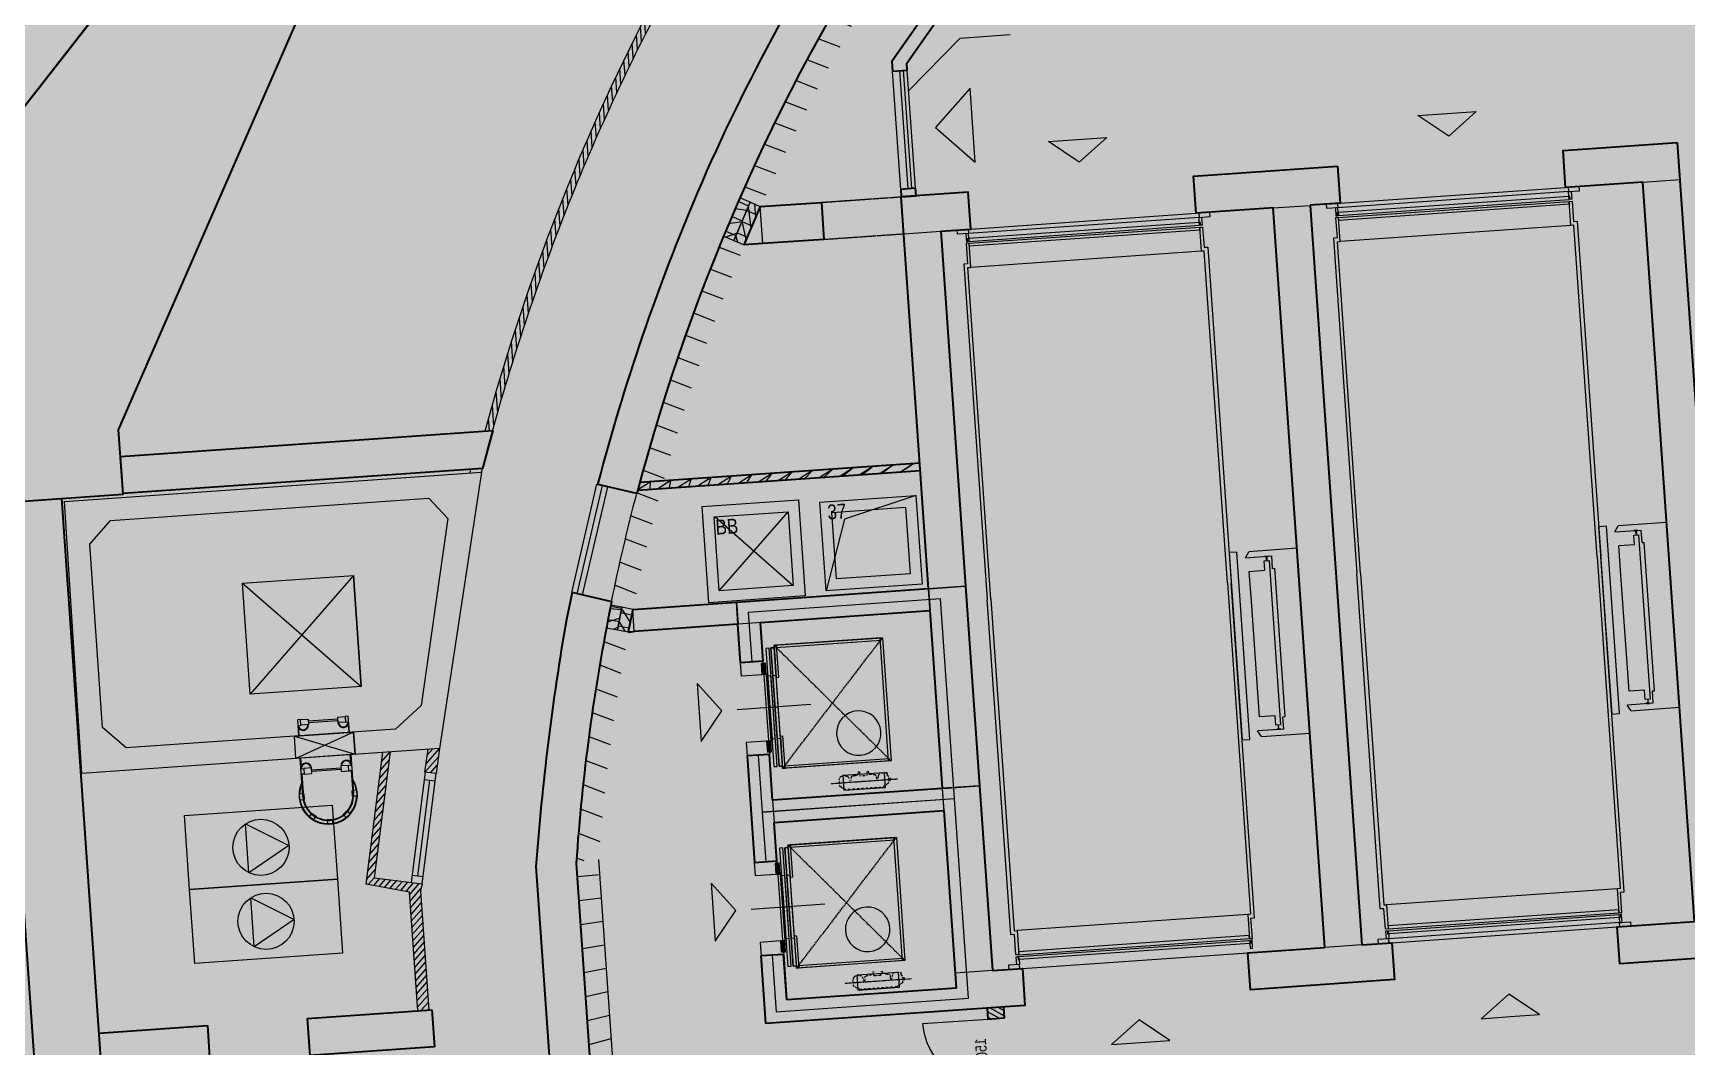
# Model space of a CAD drawing. Header units: millimetres. Extents: x 834311283 to 834708468, y 817882832 to 818197366.
# Drawn here: x 834503902 to 834526226, y 817999978 to 818013655 of the extents above; entities that cross this region are included whole.
import ezdxf

# ---------------------------------------------------------------- set-up
doc = ezdxf.new("R2010")
doc.units = ezdxf.units.MM
doc.header["$LTSCALE"] = 3
for name, pattern in [('ACAD_ISO04W033', [10, 8, -1, 0, -1]), ('B0606', [0.7813, 0.39065, -0.39065]), ('B0703', [4.6875, 3.125, -1.5625]), ('DIVIDE', [1.25, 0.5, -0.25, 0, -0.25, 0, -0.25])]:
    doc.linetypes.add(name, pattern=pattern)
for name, color, linetype in [('0-PL-CLWP', 6, 'DIVIDE'), ('BD-CB-SOLID-DH', 251, 'Continuous'), ('UAJ-00XREF', 7, 'Continuous'), ('WSP-AC-FAD', 3, 'Continuous'), ('WSP-AC-SED', 1, 'Continuous'), ('WSP-FS', 1, 'Continuous')]:
    doc.layers.add(name, color=color, linetype=linetype)
for name, color, linetype, lineweight in [('3A35X-MAGP-P-ADR-B02-0$0$F-AFFFEQM', 8, 'Continuous', 9), ('Hatch (LTC&CB)', 252, 'Continuous', 35), ('UAJ-00ANNO', 7, 'Continuous', 5), ('UAJ-05SYMB', 7, 'Continuous', 5), ('UAJ-22INWA', 6, 'Continuous', 35), ('UAJ-22INWA-a', 1, 'Continuous', 13), ('UAJ-22INWA-h', 251, 'Continuous', 9), ('UAJ-23FLOR-a', 1, 'Continuous', 13), ('UAJ-23FLOR-h', 251, 'Continuous', 9), ('UAJ-24STAI', 252, 'Continuous', 35), ('UAJ-24STAI-a', 9, 'Continuous', 13), ('UAJ-24STAI-h', 251, 'Continuous', 9), ('UAJ-24STAI-x', 9, 'ACAD_ISO04W033', 5), ('UAJ-24STAI-z', 8, 'B0606', 9), ('UAJ-25CEIL-z', 8, 'B0703', 9), ('UAJ-28STRU', 6, 'Continuous', 35), ('UAJ-32INFR', 7, 'Continuous', 25), ('UAJ-42INFI', 1, 'Continuous', 18), ('UAJ-57AIR', 1, 'Continuous', 13)]:
    doc.layers.add(name, color=color, linetype=linetype, lineweight=lineweight)
doc.layers.add('UAJ-01LAYO-$', color=32, linetype='Continuous', lineweight=5, plot=False)
doc.layers.add('UAJ-05SYMB-a', color=7, linetype='Continuous', lineweight=9, true_color=0x999999)
for name, color, linetype, plot in [('UAJ-22INWA-$', 32, 'Continuous', False), ('UAJ-24STAI-$', 32, 'Continuous', False), ('UAJ-28STRU-$', 32, 'Continuous', False)]:
    doc.layers.add(name, color=color, linetype=linetype, plot=plot)
doc.styles.add('3A35X-MAGP-P-CALLOUT-B02-0$0$UNS-TXT', font='swissc.ttf')
doc.styles.add('Kowloon_standard', font='arial.ttf', dxfattribs={"width": 0.8, "height": 2.5})
doc.styles.add('UNS-TXT', font='swissc.ttf')
doc.dimstyles.new('3A35X-MAGP-P-CALLOUT-B02-0$0$UNSDIM', dxfattribs={"dimtxt": 1.8, "dimasz": 1, "dimexe": 1, "dimexo": 1, "dimgap": 0, "dimtad": 0, "dimdec": 0, "dimzin": 9, "dimtxsty": '3A35X-MAGP-P-CALLOUT-B02-0$0$UNS-TXT', "dimblk": '02_UNS-dotdimC', "dimcen": 0.1, "dimdle": 1, "dimse1": 1, "dimse2": 1, "dimclrd": 256, "dimclre": 256, "dimclrt": 256, "dimadec": 0, "dimazin": 2, "dimtfac": 1, "dimtdec": 0, "dimtofl": 0, "dimtmove": 2, "dimatfit": 3, "dimfxl": 1, "dimtvp": 1, "dimtolj": 1, "dimtzin": 1, "dimarcsym": 0})
pattern_1 = [(60, (-209.94, -2e-07), (-129.904, 75), []), (120, (-209.94, -2e-07), (-129.904, -75), [])]

# ---------------------------------------------------------------- blocks, each defined once
blk = doc.blocks.new('24_UNS-Elevator-plan1')
at = {"layer": 'UAJ-24STAI-h'}
for points in [[(-833, 1782), (832, 1782), (832, 1750), (-833, 1750)], [(-833, 339), (-800, 339), (-800, 1761), (-833, 1761)], [(800, 1761), (832, 1761), (832, 339), (800, 339)], [(-400, 350), (-833, 350), (-833, 315), (-400, 315)], [(-425, 270), (-3, 270), (-3, 315), (-425, 315)], [(-425, 200), (-3, 200), (-3, 245), (-425, 245)], [(2, 270), (424, 270), (424, 315), (2, 315)], [(2, 200), (424, 200), (424, 245), (2, 245)], [(832, 350), (400, 350), (400, 315), (832, 315)], [(-600, 125), (-450, 125), (-450, 182), (-600, 182)], [(450, 125), (600, 125), (600, 182), (450, 182)]]:
    blk.add_hatch(color=256, dxfattribs=at).paths.add_polyline_path(points)
at = {"layer": 'UAJ-05SYMB-a'}
blk.add_line((0, 757), (0, -243), dxfattribs=at)
at = {"layer": 'UAJ-24STAI-$'}
blk.add_lwpolyline([(-800, 270), (-800, 315), (-833, 315), (-833, 1782), (832, 1782), (832, 315), (800, 315), (800, 270)], close=True, dxfattribs=at)
at = {"layer": 'UAJ-24STAI-a'}
for points in [[(-833, 1782), (832, 1782), (832, 1750), (-833, 1750)], [(-833, 339), (-800, 339), (-800, 1761), (-833, 1761)], [(800, 1761), (832, 1761), (832, 339), (800, 339)], [(985, 1120), (1184, 1120), (1184, 1682), (985, 1682)], [(-400, 350), (-833, 350), (-833, 315), (-400, 315)], [(-800, 270), (800, 270), (800, 315), (-800, 315)], [(-800, 200), (800, 200), (800, 245), (-800, 245)], [(-425, 270), (-3, 270), (-3, 315), (-425, 315)], [(-425, 200), (-3, 200), (-3, 245), (-425, 245)], [(2, 270), (424, 270), (424, 315), (2, 315)], [(2, 200), (424, 200), (424, 245), (2, 245)], [(832, 350), (400, 350), (400, 315), (832, 315)], [(-600, 125), (-450, 125), (-450, 182), (-600, 182)], [(450, 125), (600, 125), (600, 182), (450, 182)]]:
    blk.add_lwpolyline(points, close=True, dxfattribs=at)
blk.add_lwpolyline([(-450, 182), (450, 182)], dxfattribs=at)
at = {"layer": 'UAJ-24STAI-x'}
for p, q in [((1085, 1851), (1085, 951)), ((-833, 315), (832, 1782)), ((832, 315), (-833, 1782))]:
    blk.add_line(p, q, dxfattribs=at)
at = {"layer": 'UAJ-24STAI-z', "flags": 128}
blk.add_lwpolyline([(1094, 1756, -0.414214), (1097, 1753), (1097, 1729), (1123, 1729, -0.374948), (1132, 1720), (1132, 1709, -0.154243), (1156, 1688), (1157, 1688), (1157, 1666, -0.337584), (1179, 1637), (1179, 1158, -0.337584), (1157, 1129), (1157, 1108), (1156, 1107, -0.154243), (1132, 1086), (1132, 1075, -0.374948), (1123, 1066), (1036, 1066, -0.37204), (1027, 1075, -0.119556), (1007, 1082, -0.095493), (993, 1097, -0.104117), (990, 1108), (990, 1161, -0.104117), (993, 1172, -0.127522), (1013, 1191, -0.096328), (1058, 1205), (1065, 1228), (1011, 1228), (1011, 1240), (1004, 1240, -0.414214), (1001, 1243), (1001, 1258, -0.359988), (995, 1266), (995, 1275), (992, 1309, 0.276227), (982, 1323), (954, 1334), (951, 1334), (951, 1346), (1005, 1347), (1005, 1448), (951, 1450), (951, 1462), (954, 1462), (982, 1472, 0.276227), (992, 1486), (995, 1521), (995, 1530, -0.359988), (1001, 1537), (1001, 1552, -0.414214), (1004, 1555), (1011, 1555), (1011, 1568), (1065, 1568), (1058, 1591, -0.096328), (1013, 1604, -0.08726), (998, 1616), (983, 1616), (983, 1716), (1001, 1716), (1001, 1708, -0.036661), (1007, 1713), (1007, 1713, -0.119256), (1027, 1720), (1027, 1720, -0.371653), (1036, 1729), (1061, 1729), (1061, 1753, -0.414214), (1064, 1756)], format="xyb", close=True, dxfattribs=at)
at = {"layer": 'UAJ-28STRU-$'}
blk.add_lwpolyline([(1400, 2600), (-1300, 2600), (-1300, 0), (-630, 0), (-630, 150), (-1150, 150), (-1150, 2450), (1250, 2450), (1250, 150), (630, 150), (630, 0), (1400, 0)], close=True, dxfattribs=at)
blk = doc.blocks.new('24_UNS-Elevator-plan3')
at = {"layer": 'UAJ-24STAI-h'}
for points in [[(-833, 1782), (832, 1782), (832, 1750), (-833, 1750)], [(-833, 339), (-800, 339), (-800, 1761), (-833, 1761)], [(800, 1761), (832, 1761), (832, 339), (800, 339)], [(-400, 350), (-833, 350), (-833, 315), (-400, 315)], [(-425, 270), (-3, 270), (-3, 315), (-425, 315)], [(-425, 200), (-3, 200), (-3, 245), (-425, 245)], [(2, 270), (424, 270), (424, 315), (2, 315)], [(2, 200), (424, 200), (424, 245), (2, 245)], [(832, 350), (400, 350), (400, 315), (832, 315)], [(-600, 125), (-450, 125), (-450, 182), (-600, 182)], [(450, 125), (600, 125), (600, 182), (450, 182)]]:
    blk.add_hatch(color=256, dxfattribs=at).paths.add_polyline_path(points)
at = {"layer": 'UAJ-05SYMB-a'}
blk.add_line((0, 757), (0, -243), dxfattribs=at)
at = {"layer": 'UAJ-24STAI-$'}
blk.add_lwpolyline([(-800, 270), (-800, 315), (-833, 315), (-833, 1782), (832, 1782), (832, 315), (800, 315), (800, 270)], close=True, dxfattribs=at)
at = {"layer": 'UAJ-24STAI-a'}
for points in [[(-833, 1782), (832, 1782), (832, 1750), (-833, 1750)], [(-833, 339), (-800, 339), (-800, 1761), (-833, 1761)], [(800, 1761), (832, 1761), (832, 339), (800, 339)], [(985, 1120), (1184, 1120), (1184, 1682), (985, 1682)], [(-400, 350), (-833, 350), (-833, 315), (-400, 315)], [(-800, 270), (800, 270), (800, 315), (-800, 315)], [(-800, 200), (800, 200), (800, 245), (-800, 245)], [(-425, 270), (-3, 270), (-3, 315), (-425, 315)], [(-425, 200), (-3, 200), (-3, 245), (-425, 245)], [(2, 270), (424, 270), (424, 315), (2, 315)], [(2, 200), (424, 200), (424, 245), (2, 245)], [(832, 350), (400, 350), (400, 315), (832, 315)], [(-600, 125), (-450, 125), (-450, 182), (-600, 182)], [(450, 125), (600, 125), (600, 182), (450, 182)]]:
    blk.add_lwpolyline(points, close=True, dxfattribs=at)
blk.add_lwpolyline([(-450, 182), (450, 182)], dxfattribs=at)
at = {"layer": 'UAJ-24STAI-x'}
for p, q in [((1085, 1851), (1085, 951)), ((-833, 315), (832, 1782)), ((832, 315), (-833, 1782))]:
    blk.add_line(p, q, dxfattribs=at)
at = {"layer": 'UAJ-24STAI-z', "flags": 128}
blk.add_lwpolyline([(1094, 1756, -0.414214), (1097, 1753), (1097, 1729), (1123, 1729, -0.374948), (1132, 1720), (1132, 1709, -0.154243), (1156, 1688), (1157, 1688), (1157, 1666, -0.337584), (1179, 1637), (1179, 1158, -0.337584), (1157, 1129), (1157, 1108), (1156, 1107, -0.154243), (1132, 1086), (1132, 1075, -0.374948), (1123, 1066), (1036, 1066, -0.37204), (1027, 1075, -0.119556), (1007, 1082, -0.095493), (993, 1097, -0.104117), (990, 1108), (990, 1161, -0.104117), (993, 1172, -0.127522), (1013, 1191, -0.096328), (1058, 1205), (1065, 1228), (1011, 1228), (1011, 1240), (1004, 1240, -0.414214), (1001, 1243), (1001, 1258, -0.359988), (995, 1266), (995, 1275), (992, 1309, 0.276227), (982, 1323), (954, 1334), (951, 1334), (951, 1346), (1005, 1347), (1005, 1448), (951, 1450), (951, 1462), (954, 1462), (982, 1472, 0.276227), (992, 1486), (995, 1521), (995, 1530, -0.359988), (1001, 1537), (1001, 1552, -0.414214), (1004, 1555), (1011, 1555), (1011, 1568), (1065, 1568), (1058, 1591, -0.096328), (1013, 1604, -0.08726), (998, 1616), (983, 1616), (983, 1716), (1001, 1716), (1001, 1708, -0.036661), (1007, 1713), (1007, 1713, -0.119256), (1027, 1720), (1027, 1720, -0.371653), (1036, 1729), (1061, 1729), (1061, 1753, -0.414214), (1064, 1756)], format="xyb", close=True, dxfattribs=at)
at = {"layer": 'UAJ-28STRU-$'}
blk.add_lwpolyline([(1400, 2600), (-1300, 2600), (-1300, 0), (-630, 0), (-630, 150), (-1150, 150), (-1150, 2450), (1250, 2450), (1250, 150), (630, 150), (630, 0), (1400, 0)], close=True, dxfattribs=at)
blk = doc.blocks.new('05_UNS-SYMB-Marks')
at = {"layer": 'UAJ-05SYMB', "linetype": 'ByBlock', "lineweight": -2}
blk.add_lwpolyline([(-1.5, 0, 1), (1.5, 0, 1)], format="xyb", close=True, dxfattribs=at)
blk = doc.blocks.new('*U217')
at = {"layer": 'UAJ-05SYMB-a'}
h = blk.add_hatch(color=256, dxfattribs=at)
h.dxf.hatch_style = 1
edge = h.paths.add_edge_path()
edge.add_line((306, 0), (306, 394))
edge.add_line((306, 394), (0, 0))
edge.add_line((0, 0), (306, -394))
edge.add_line((306, -394), (306, 0))
blk.add_lwpolyline([(306, 0), (306, 394), (0, 0), (306, -394)], close=True, dxfattribs=at)
blk = doc.blocks.new('*U215')
at = {"layer": 'UAJ-05SYMB-a'}
h = blk.add_hatch(color=256, dxfattribs=at)
h.dxf.hatch_style = 1
edge = h.paths.add_edge_path()
edge.add_line((-306, 0), (-306, 394))
edge.add_line((-306, 394), (0, 0))
edge.add_line((0, 0), (-306, -394))
edge.add_line((-306, -394), (-306, 0))
blk.add_lwpolyline([(-306, 0), (-306, 394), (0, 0), (-306, -394)], close=True, dxfattribs=at)
blk = doc.blocks.new('02_UNS-dotdimC')
at = {"color": 0, "linetype": 'ByBlock'}
for p, q in [((-1, 0), (1.5, 0)), ((0, -3), (0, 3))]:
    blk.add_line(p, q, dxfattribs=at)
at = {"color": 0, "linetype": 'ByBlock', "const_width": 0.5}
blk.add_lwpolyline([(-0.25, 0, 1), (0.25, 0, 1)], format="xyb", close=True, dxfattribs=at)
blk = doc.blocks.new('3A35X-MAGP-P-CALLOUT-B02-0$0$_Dot')
at = {"color": 0, "linetype": 'ByBlock', "lineweight": -2}
blk.add_line((-0.5, 0), (-1, 0), dxfattribs=at)
at = {"color": 0, "linetype": 'ByBlock', "const_width": 0.5}
blk.add_lwpolyline([(-0.25, 0, 1), (0.25, 0, 1)], format="xyb", close=True, dxfattribs=at)
blk = doc.blocks.new('Pump')
at = {"layer": 'WSP-FS'}
blk.add_lwpolyline([(0, 0), (1000, 0), (1000, -2000), (0, -2000)], close=True, dxfattribs=at)
blk.add_lwpolyline([(169, -815), (831, -815), (500, -1379), (169, -815)], dxfattribs=at)
blk.add_circle((500, -1000), 379, dxfattribs=at)
blk = doc.blocks.new('*U242')
at = {"layer": 'UAJ-22INWA-h'}
h = blk.add_hatch(dxfattribs=at)
h.set_pattern_fill('ANSI32', color=256, scale=20)
h.set_pattern_definition([(45, (-100, -6922.73), (-134.704, 134.704), []), (45, (-10.2, -6922.73), (-134.704, 134.704), [])])
h.paths.add_polyline_path([(0, -4895), (0, -1028), (100, -1028), (100, -4895)])
at = {"layer": 'UAJ-22INWA'}
for p, q in [((0, -4850), (0, -1028)), ((100, -1028), (100, -4816))]:
    blk.add_line(p, q, dxfattribs=at)
blk = doc.blocks.new('*U287')
at = {"layer": 'UAJ-22INWA-h'}
h = blk.add_hatch(dxfattribs=at)
h.set_pattern_fill('CAS_ISOLATIE', color=256, scale=150)
h.set_pattern_definition(pattern_1)
h.paths.add_polyline_path([(0, 0), (311, 0), (311, 150), (0, 150)])
at = {"layer": 'UAJ-22INWA-a'}
blk.add_lwpolyline([(0, 0), (311, 0), (311, 150), (0, 150)], close=True, dxfattribs=at)
blk = doc.blocks.new('*U288')
at = {"layer": 'UAJ-22INWA-h'}
h = blk.add_hatch(dxfattribs=at)
h.set_pattern_fill('CAS_ISOLATIE', color=256, scale=150)
h.set_pattern_definition(pattern_1)
h.paths.add_polyline_path([(0, 0), (311, 0), (311, 150), (0, 150)])
at = {"layer": 'UAJ-22INWA-a'}
blk.add_lwpolyline([(0, 0), (311, 0), (311, 150), (0, 150)], close=True, dxfattribs=at)
blk = doc.blocks.new('*U295')
at = {"layer": 'UAJ-22INWA-h'}
h = blk.add_hatch(dxfattribs=at)
h.set_pattern_fill('CAS_ISOLATIE', color=256, scale=150)
h.set_pattern_definition(pattern_1)
h.paths.add_polyline_path([(0, 0), (561, 0), (561, 150), (0, 150)])
at = {"layer": 'UAJ-22INWA-a'}
blk.add_lwpolyline([(0, 0), (561, 0), (561, 150), (0, 150)], close=True, dxfattribs=at)
blk = doc.blocks.new('*U292')
at = {"layer": 'UAJ-23FLOR-h'}
h = blk.add_hatch(dxfattribs=at)
h.set_pattern_fill('ANSI31', color=256, scale=100, angle=315)
h.set_pattern_definition([(0, (283.82, -2000), (9e-14, 317.5), [])])
h.paths.add_polyline_path([(0, -2683), (0, 2683), (300, 2683), (300, -2683)])
at = {"layer": 'UAJ-22INWA-h'}
blk.add_lwpolyline([(0, -2683), (300, -2683)], dxfattribs=at)
at = {"layer": 'UAJ-23FLOR-h'}
for p, q in [((0, -2683), (0, 2683)), ((300, 2683), (300, -2683))]:
    blk.add_line(p, q, dxfattribs=at)
blk = doc.blocks.new('3A35X-MAGP-P-ADR-B02-0$0$Cat Ladder 2')
for p, q in [((-37, 909), (38, 909)), ((-37, 909), (-37, 864)), ((38, 864), (38, 909)), ((-277, 795), (-219, 843)), ((-277, 795), (-248, 760)), ((-245, 756), (-187, 804)), ((-239, 750), (-245, 756)), ((-182, 798), (-239, 750)), ((-190, 808), (-219, 843)), ((-187, 804), (-182, 798)), ((-37, 851), (-37, 859)), ((-37, 859), (38, 859)), ((38, 851), (-37, 851)), ((38, 859), (38, 851)), ((182, 798), (187, 804)), ((240, 750), (182, 798)), ((187, 804), (245, 756)), ((219, 843), (190, 808)), ((219, 843), (277, 794)), ((245, 756), (240, 750)), ((248, 760), (277, 794)), ((-386, 485), (-386, 560)), ((-341, 560), (-386, 560)), ((-386, 485), (-344, 485)), ((-344, 0), (-344, 523)), ((-336, 485), (-336, 560)), ((-336, 560), (-326, 560)), ((-336, 523), (-336, 218)), ((-326, 485), (-336, 485)), ((-326, 560), (-326, 485)), ((328, 485), (328, 560)), ((328, 560), (336, 560)), ((336, 485), (328, 485)), ((336, 560), (336, 485)), ((336, 218), (336, 523)), ((386, 560), (341, 560)), ((344, 523), (344, 0)), ((344, 485), (386, 485)), ((386, 560), (386, 485)), ((-336, 218), (-302, 218)), ((-302, 143), (-336, 143)), ((-336, 143), (-336, 0)), ((-302, 218), (-302, 143)), ((-200, 218), (-302, 218)), ((-302, 143), (-200, 143)), ((-200, 218), (-200, 143)), ((-200, 190), (200, 190)), ((200, 170), (-200, 170)), ((200, 218), (200, 143)), ((302, 218), (200, 218)), ((200, 143), (302, 143)), ((302, 218), (336, 218)), ((302, 143), (302, 218)), ((336, 143), (302, 143)), ((336, 0), (336, 143))]:
    blk.add_line(p, q)
for centre, radius, start, end in [((0, 523), 394, 359.9948, 209.1731), ((0, 523), 386, 95.589, 124.4006), ((0, 523), 386, 55.5841, 84.4006), ((0, 523), 386, 135.589, 174.4005), ((0, 523), 344, 359.9948, 179.9948), ((0, 523), 336, 359.9948, 179.9948), ((0, 523), 386, 5.589, 44.3957), ((0, 523), 386, 185.588, 206.6217), ((0, 523), 394, 330.8164, 359.9948), ((0, 523), 386, 333.3678, 354.4015), ((-272, 143), 72, 206.0816, 359.9948), ((-272, 143), 64, 179.9948, 359.9948), ((272, 143), 72, 179.9948, 333.908), ((272, 143), 64, 179.9948, 359.9948)]:
    blk.add_arc(centre, radius, start, end)
blk = doc.blocks.new('3A35X-MAGP-P-ADR-B02-0$0$Cat Ladder 1')
for p, q in [((-344, 0), (-344, -218)), ((-336, -143), (-336, 0)), ((-344, -218), (-302, -218)), ((-302, -143), (-336, -143)), ((-302, -218), (-302, -143)), ((-302, -143), (-200, -143)), ((-200, -218), (-302, -218)), ((-200, -218), (-200, -143)), ((200, -170), (-200, -170)), ((-200, -190), (200, -190)), ((200, -218), (200, -143)), ((200, -143), (302, -143)), ((302, -218), (200, -218)), ((336, -143), (302, -143)), ((302, -143), (302, -218)), ((302, -218), (344, -218)), ((336, 0), (336, -143)), ((344, -218), (344, 0))]:
    blk.add_line(p, q)
for centre, radius, start, end in [((-272, -143), 72, 359.9948, 153.908), ((-272, -143), 64, 359.9948, 179.9948), ((272, -143), 72, 26.0816, 179.9948), ((272, -143), 64, 359.9948, 179.9948)]:
    blk.add_arc(centre, radius, start, end)
blk = doc.blocks.new('WT')
at = {"layer": '0-PL-CLWP', "linetype": 'Continuous'}
for points in [[(834509957, 818007732), (834509388, 818004006), (834504561, 818003668), (834504325, 818007338)], [(834509500, 818007105), (834509139, 818004583), (834508796, 818004265), (834505159, 818004011), (834504839, 818004289), (834504666, 818006760), (834504945, 818007081), (834509243, 818007381)]]:
    blk.add_lwpolyline(points, close=True, dxfattribs=at)
at = {"layer": 'WSP-FS', "flags": 128}
for points in [[(834506729, 818006234), (834508226, 818006338), (834508330, 818004842), (834506834, 818004737), (834506729, 818006234), (834508330, 818004842), (834508226, 818006338), (834506834, 818004737)], [(834507429, 818004170), (834508227, 818004225), (834508248, 818003926), (834507450, 818003870), (834507429, 818004170), (834508248, 818003926), (834508227, 818004225), (834507450, 818003870)]]:
    blk.add_lwpolyline(points, dxfattribs=at)
at = {"layer": '3A35X-MAGP-P-ADR-B02-0$0$F-AFFFEQM'}
for name, p, rotation in [('3A35X-MAGP-P-ADR-B02-0$0$Cat Ladder 1', (834507828, 818004197), 184.003931020902), ('3A35X-MAGP-P-ADR-B02-0$0$Cat Ladder 2', (834507849, 818003898), 184.0039311150268)]:
    blk.add_blockref(name, p, dxfattribs=dict(at, rotation=rotation))
blk = doc.blocks.new('D1500MOE (BFA)')
at = {"layer": 'UAJ-32INFR', "flags": 128}
blk.add_lwpolyline([(1630, 0), (1630, 750, 0.414214), (880, 0, 0.414209), (0, 880), (0, 0)], format="xyb", dxfattribs=at)
at = {"layer": 'UAJ-01LAYO-$', "insert": (251, 197), "char_height": 150, "width": 1373.92, "attachment_point": 1, "rotation": 0.0001, "style": 'Kowloon_standard'}
blk.add_mtext('1500moe (BFA)', dxfattribs=at)
blk = doc.blocks.new('*U394')
at = {"layer": 'UAJ-22INWA-h'}
h = blk.add_hatch(dxfattribs=at)
h.set_pattern_fill('ANSI31', color=256, scale=20)
h.set_pattern_definition([(45, (25, -2195.69), (-44.9013, 44.9013), [])])
h.paths.add_polyline_path([(0, -672), (0, -524), (225, -524), (225, -672)])
at = {"layer": 'UAJ-22INWA'}
for p, q in [((0, -672), (0, -524)), ((225, -524), (225, -672))]:
    blk.add_line(p, q, dxfattribs=at)
blk.add_lwpolyline([(0, -524), (225, -524)], dxfattribs=at)
blk = doc.blocks.new('GBP-STR-B02-L1')
at = {"layer": 'UAJ-28STRU', "ltscale": 2}
for p, q in [((834510689, 818002413), (834511840, 817985941)), ((834512389, 817985979), (834511237, 818002451)), ((834507602, 818000361), (834509284, 818000480)), ((834509284, 818000480), (834509319, 817999980)), ((834504789, 818000163), (834506255, 818000266)), ((834506255, 818000266), (834506290, 817999768)), ((834507602, 818000361), (834507637, 817999862)), ((834509319, 817999980), (834507637, 817999862))]:
    blk.add_line(p, q, dxfattribs=at)
at = {"layer": 'UAJ-28STRU'}
for points in [[(834536347, 818056474), (834532382, 818050706), (834515006, 818027008), (834503078, 818011765), (834508702, 817930984), (834645776, 817944928), (834641138, 818011268), (834643382, 818011425), (834640293, 818055614), (834646279, 818056033), (834642792, 818105911), (834636806, 818105492), (834634252, 818142031), (834610016, 818140337), (834609788, 818143597), (834587769, 818140310), (834579234, 818125278), (834567221, 818104370), (834566712, 818103505), (834561579, 818095002), (834556163, 818086302), (834550876, 818078006), (834550325, 818077167), (834536346, 818056473)], [(834504287, 818007379), (834509535, 817931974), (834644817, 817945735), (834644240, 817954001)]]:
    blk.add_lwpolyline(points, dxfattribs=at)
at = {"layer": 'UAJ-28STRU', "ltscale": 2, "flags": 128}
for points in [[(834511526, 818007567, -0.036355), (834512875, 818011509, -0.044871), (834515219, 818015821), (834516810, 818017907), (834517541, 818017958), (834515667, 818015502, 0.082783), (834512053, 818007444), (834511526, 818007567)], [(834511237, 818002451, -0.03322), (834511714, 818005983), (834511177, 818006109), (834511101, 818005744, 0.024221), (834510689, 818002413, -0.024221)]]:
    blk.add_lwpolyline(points, format="xyb", dxfattribs=at)
for points in [[(834503078, 818011765), (834503388, 818007315), (834505118, 818007436), (834505057, 818008305), (834507547, 818014009), (834507324, 818017201)], [(834505082, 818007943), (834510106, 818008293), (834509970, 818007783), (834505117, 818007444)]]:
    blk.add_lwpolyline(points, close=True, dxfattribs=at)
blk = doc.blocks.new('*U538')
at = {"layer": 'UAJ-22INWA'}
for p, q in [((0, 0), (0, 2300)), ((300, 2300), (300, 0))]:
    blk.add_line(p, q, dxfattribs=at)
at = {"layer": 'UAJ-22INWA-$'}
blk.add_lwpolyline([(0, 0), (0, 2300), (300, 2300), (300, 0)], close=True, dxfattribs=at)
blk = doc.blocks.new('*U536')
at = {"layer": 'UAJ-22INWA'}
for p, q in [((0, 0), (0, 2600)), ((300, 2600), (300, 300))]:
    blk.add_line(p, q, dxfattribs=at)
at = {"layer": 'UAJ-22INWA-$'}
blk.add_lwpolyline([(0, 0), (0, 2600), (300, 2600), (300, 0)], close=True, dxfattribs=at)
blk = doc.blocks.new('*U521')
at = {"layer": 'UAJ-22INWA'}
for p, q in [((500, 1500), (500, -1000)), ((0, -1200), (0, 1200))]:
    blk.add_line(p, q, dxfattribs=at)
at = {"layer": 'UAJ-22INWA-$'}
blk.add_lwpolyline([(0, -1000), (0, 1500), (500, 1500), (500, -1000)], close=True, dxfattribs=at)
blk = doc.blocks.new('*U522')
at = {"layer": 'UAJ-22INWA'}
for p, q in [((500, 1200), (500, -1500)), ((0, -1500), (0, 900))]:
    blk.add_line(p, q, dxfattribs=at)
at = {"layer": 'UAJ-22INWA-$'}
blk.add_lwpolyline([(0, -1500), (0, 1200), (500, 1200), (500, -1500)], close=True, dxfattribs=at)
blk = doc.blocks.new('*U523')
at = {"layer": 'UAJ-22INWA'}
for p, q in [((0, -1000), (0, 3800)), ((500, 3800), (500, -1500))]:
    blk.add_line(p, q, dxfattribs=at)
at = {"layer": 'UAJ-22INWA-$'}
blk.add_lwpolyline([(0, -1000), (0, 3800), (500, 3800), (500, -1000)], close=True, dxfattribs=at)
blk = doc.blocks.new('*U524')
at = {"layer": 'UAJ-22INWA'}
for p, q in [((0, -4000), (0, 6000)), ((500, 6000), (500, -4000))]:
    blk.add_line(p, q, dxfattribs=at)
at = {"layer": 'UAJ-22INWA-$'}
blk.add_lwpolyline([(0, -4000), (0, 6000), (500, 6000), (500, -4000)], close=True, dxfattribs=at)
blk = doc.blocks.new('*U525')
at = {"layer": 'UAJ-22INWA'}
for p, q in [((500, 6500), (500, -4500)), ((0, -4000), (0, 6000))]:
    blk.add_line(p, q, dxfattribs=at)
at = {"layer": 'UAJ-22INWA-$'}
blk.add_lwpolyline([(0, -4000), (0, 6000), (500, 6000), (500, -4000)], close=True, dxfattribs=at)
blk = doc.blocks.new('*U490')
at = {"layer": 'UAJ-22INWA'}
for p, q in [((0, 160), (0, 1564)), ((300, 1564), (300, 160))]:
    blk.add_line(p, q, dxfattribs=at)
at = {"layer": 'UAJ-22INWA-$'}
blk.add_lwpolyline([(0, 160), (0, 1564), (300, 1564), (300, 160)], close=True, dxfattribs=at)
blk = doc.blocks.new('*U570')
at = {"layer": 'UAJ-22INWA'}
for p, q in [((0, 1027), (0, 1853)), ((500, 1853), (500, 1027))]:
    blk.add_line(p, q, dxfattribs=at)
blk.add_lwpolyline([(0, 1853), (500, 1853)], dxfattribs=at)
at = {"layer": 'UAJ-22INWA-$'}
blk.add_lwpolyline([(0, 1027), (0, 1853), (500, 1853), (500, 1027)], close=True, dxfattribs=at)
blk = doc.blocks.new('GBP-STR-B02-L2')
at = {"layer": 'UAJ-22INWA'}
for p, q in [((834513499, 818010797), (834513719, 818011314)), ((834513754, 818010815), (834513499, 818010797)), ((834511996, 818005881), (834511936, 818005576)), ((834511936, 818005576), (834512017, 818005581))]:
    blk.add_line(p, q, dxfattribs=at)
for points in [[(834525631, 818011646), (834524588, 818011573), (834524554, 818012071), (834526095, 818012179)], [(834520643, 818011297), (834519601, 818011224), (834519566, 818011723), (834521511, 818011859)], [(834521511, 818011859), (834521546, 818011360), (834521142, 818011332)], [(834516154, 818010983), (834516558, 818011011), (834516523, 818011510), (834515620, 818011447)], [(834513716, 818005700), (834513753, 818005181), (834513453, 818005161), (834513417, 818005679)], [(834513884, 818003306), (834513841, 818003925), (834513541, 818003904), (834513642, 818002467), (834513941, 818002488), (834513905, 818003007)], [(834526862, 818001206), (834525321, 818001098), (834525286, 818001597), (834526328, 818001670)], [(834521839, 818001356), (834522243, 818001384), (834522278, 818000886), (834520333, 818000750), (834520298, 818001248), (834521340, 818001321)], [(834513794, 818000292), (834513730, 818001210), (834514029, 818001231), (834514072, 818000613)], [(834516851, 818001007), (834517255, 818001036), (834517290, 818000537), (834513794, 818000292)], [(834516367, 818000773), (834514072, 818000613)]]:
    blk.add_lwpolyline(points, dxfattribs=at)
at = {"layer": 'UAJ-22INWA-a'}
for p, q in [((834521546, 818011360), (834524588, 818011573)), ((834516558, 818011011), (834519601, 818011224))]:
    blk.add_line(p, q, dxfattribs=at)
at = {"layer": 'UAJ-23FLOR-a'}
for points in [[(834513753, 818005181), (834513841, 818003925)], [(834513941, 818002488), (834514029, 818001231)], [(834522243, 818001384), (834525286, 818001597)], [(834517255, 818001036), (834520298, 818001248)]]:
    blk.add_lwpolyline(points, dxfattribs=at)
at = {"layer": 'UAJ-25CEIL-z'}
for p, q in [((834514543, 818011372), (834515620, 818011447)), ((834514578, 818010873), (834515655, 818010948))]:
    blk.add_line(p, q, dxfattribs=at)
at = {"layer": 'UAJ-22INWA'}
for name, p, rotation in [('*U525', (834526049, 818005660), 3.99890852608986), ('*U570', (834512694, 818011242), 273.9989085195854), ('*U523', (834516224, 818009985), 183.9989085344665), ('*U524', (834521061, 818005311), 3.99890852608986), ('*U522', (834516074, 818004963), 3.99890852608986), ('*U490', (834511836, 818005870), 273.9989085195854), ('*U536', (834513396, 818005979), 273.9989085195854), ('*U521', (834516283, 818001970), 3.99890852608986)]:
    blk.add_blockref(name, p, dxfattribs=dict(at, rotation=rotation))
at = {"layer": 'UAJ-22INWA', "xscale": -0.9999999999999779, "rotation": 93.99890852386652}
blk.add_blockref('*U538', (834516178, 818003466), dxfattribs=at)
blk = doc.blocks.new('GBP-LB02_LEV-6.53')
at = {"layer": 'BD-CB-SOLID-DH'}
h = blk.add_hatch(dxfattribs=at)
h.set_pattern_fill('ANSI31', color=256, scale=20, angle=45)
h.set_pattern_definition([(93.99891, (834441212.9, 817829469.18), (-63.345402, -4.42833), [])])
edge = h.paths.add_edge_path()
edge.add_line((834514043, 818016877), (834513964, 818016938))
edge.add_arc((834578066, 817975594), 76278, 147.17919, 147.81223)
edge.add_arc((834538105, 818000616), 29130, 147.5957, 164.734)
edge.add_line((834510003, 818008286), (834510106, 818008293))
edge.add_arc((834538329, 818000508), 29278, 147.6507, 164.5781, ccw=False)
edge.add_arc((834588287, 817969121), 88277, 147.24959, 147.79064, ccw=False)
h = blk.add_hatch(dxfattribs=at)
h.set_pattern_fill('ANSI31', color=256, scale=20)
h.set_pattern_definition([(48.993576, (834341273.38, 817814761.816), (-47.919387, 41.665122), [])])
h.paths.add_polyline_path([(834508622, 818003952), (834508396, 818002173), (834508983, 818002068), (834509095, 818000465), (834509245, 818000476), (834509133, 818002078), (834509154, 818002178), (834508508, 818002260), (834508724, 818003959)])
h = blk.add_hatch(dxfattribs=at)
h.set_pattern_fill('ANSI31', color=256, scale=20)
h.set_pattern_definition([(48.993576, (834341937.57, 817814808.224), (-47.919387, 41.665122), [])])
h.paths.add_polyline_path([(834509233, 818003995), (834509192, 818003685), (834509342, 818003666), (834509388, 818004006)])
at = {"layer": 'UAJ-23FLOR-h'}
h = blk.add_hatch(dxfattribs=at)
h.set_pattern_fill('EARTH', color=256, scale=180, angle=45)
h.set_pattern_definition([(48.99891, (833819452.5, 817786003.4), (-112.7269, 1612.5107), [1143, -1143]), (48.99891, (833819129, 817786284.6), (-112.7269, 1612.5107), [1143, -1143]), (48.99891, (833818805.5, 817786565.8), (-112.7269, 1612.5107), [1143, -1143]), (138.99891, (833818791.4, 817786767.3), (-1612.5107, -112.7269), [1143, -1143]), (138.99891, (833819072.6, 817787090.8), (-1612.5107, -112.7269), [1143, -1143]), (138.99891, (833819353.8, 817787414.3), (-1612.5107, -112.7269), [1143, -1143])])
h.paths.add_polyline_path([(834607546, 818192774), (834673233, 818197366), (834691374, 817937869), (834685588, 817937128), (834685106, 817940897), (834650588, 817936476), (834651070, 817932707), (834551919, 817920009), (834482027, 817893355), (834383076, 817886437), (834441506, 817949096), (834458454, 817967379), (834478638, 817989842), (834483448, 817995421), (834489787, 818002934), (834500656, 818016266), (834508244, 818025930), (834515684, 818035708), (834523692, 818046596), (834532219, 818058624), (834546606, 818080042), (834556457, 818095618), (834568418, 818115665), (834578622, 818133891), (834588349, 818152374), (834599173, 818174435)])
h.paths.add_polyline_path([(834640305, 818055633), (834646291, 818056052), (834642792, 818105911), (834636807, 818105492), (834634252, 818142031), (834610016, 818140337), (834609788, 818143597), (834587769, 818140310), (834567221, 818104370), (834565437, 818101393), (834564610, 818100024), (834562785, 818096939), (834556654, 818087091), (834555720, 818085607), (834554860, 818084258), (834550876, 818078006), (834545205, 818069586), (834542258, 818065226), (834541363, 818063900), (834537651, 818058369), (834531078, 818048811), (834524249, 818039614), (834520785, 818034889), (834515055, 818027076), (834507324, 818017200), (834503054, 818011762), (834508702, 817930984), (834535272, 817933687), (834599035, 817940173), (834631909, 817943517), (834645776, 817944928), (834645137, 817954063), (834645033, 817955560), (834644308, 817965929), (834644203, 817967425), (834643506, 817977407), (834643401, 817978903), (834642524, 817991453), (834642419, 817992949), (834641155, 818011284), (834643399, 818011441)], flags=16)
h.paths.add_polyline_path([(834450838, 817950882), (834498826, 817954237), (834500065, 817936520), (834506621, 817936978), (834507095, 817930195), (834500539, 817929736), (834500559, 817929437), (834452572, 817926082)], flags=16)
h = blk.add_hatch(dxfattribs=at)
h.set_pattern_fill('ANSI31', color=256, scale=100, angle=110)
h.set_pattern_definition([(158.9989, (834576001.76, 818046085.17), (-113.7875, -296.4096), [])])
edge = h.paths.add_edge_path()
edge.add_line((834515177, 818014724), (834515351, 818014435))
edge.add_arc((834537986, 818000623), 26516, 148.6071, 156.2222)
edge.add_line((834513721, 818011314), (834513443, 818011431))
edge.add_arc((834538275, 818000458), 27149, 148.2998, 156.1596, ccw=False)
h = blk.add_hatch(dxfattribs=at)
h.set_pattern_fill('ANSI31', color=256, scale=100, angle=110)
h.set_pattern_definition([(158.9989, (834574155.2, 818042447.53), (-113.7875, -296.4096), [])])
edge = h.paths.add_edge_path()
edge.add_line((834513223, 818010915), (834513505, 818010798))
edge.add_arc((834537499, 818000746), 26014, 157.2708, 168.6217)
edge.add_line((834511996, 818005879), (834511702, 818005938))
edge.add_arc((834537985, 818000623), 26815, 157.4314, 168.5676, ccw=False)
h = blk.add_hatch(dxfattribs=at)
h.set_pattern_fill('ANSI31', color=256, scale=100, angle=110)
h.set_pattern_definition([(158.9989, (834572569.28, 818037141.8), (-113.7875, -296.4096), [])])
edge = h.paths.add_edge_path()
edge.add_line((834511637, 818005609), (834511931, 818005552))
edge.add_arc((834539304, 818000437), 27847, 169.416, 175.7372)
edge.add_line((834511534, 818002507), (834511235, 818002486))
edge.add_arc((834537991, 818000622), 26821, 169.2848, 176.0158, ccw=False)
blk.add_line((834513794, 818000292), (834513730, 818001210))
blk.add_lwpolyline([(834516549, 818012914), (834516085, 818012380), (834516619, 818011916), (834516549, 818012914)])
at = {"layer": 'UAJ-22INWA'}
for p, q in [((834513754, 818010815), (834513499, 818010797)), ((834511936, 818005575), (834512017, 818005581))]:
    blk.add_line(p, q, dxfattribs=at)
at = {"layer": 'UAJ-22INWA', "lineweight": -3}
for p, q in [((834509801, 818007721), (834509812, 818007772)), ((834508396, 818002173), (834508622, 818003952)), ((834508724, 818003959), (834508508, 818002260)), ((834509192, 818003685), (834509233, 818003995)), ((834509388, 818004006), (834509342, 818003666)), ((834509342, 818003666), (834509192, 818003685)), ((834508983, 818002068), (834508396, 818002173)), ((834508508, 818002260), (834509154, 818002178)), ((834509154, 818002178), (834509133, 818002078)), ((834509095, 818000465), (834508983, 818002068)), ((834509133, 818002078), (834509245, 818000476))]:
    blk.add_line(p, q, dxfattribs=at)
at = {"layer": 'UAJ-22INWA', "lineweight": -3, "flags": 128}
for points in [[(834510003, 818008286, -0.051381), (834512121, 818013776, -0.022293), (834513511, 818016227, -0.002762), (834513964, 818016938)], [(834509957, 818007732, -0.027665), (834510924, 818010811, -0.029518), (834512216, 818013730, -0.020443), (834513595, 818016174, -0.002361), (834514043, 818016877)]]:
    blk.add_lwpolyline(points, format="xyb", dxfattribs=at)
at = {"layer": 'UAJ-22INWA-a'}
for points in [[(834513740, 818005000), (834513466, 818004981), (834513453, 818005160)], [(834513803, 818004102), (834513529, 818004083), (834513541, 818003903)], [(834513929, 818002306), (834513654, 818002287), (834513642, 818002467)], [(834513991, 818001409), (834513717, 818001389), (834513730, 818001210)]]:
    blk.add_lwpolyline(points, dxfattribs=at)
at = {"layer": 'UAJ-23FLOR-a'}
blk.add_line((834515613, 818011547, 0), (834515502, 818013143, 8), dxfattribs=at)
blk.add_arc((834540077, 818000137, -17), 28968, 165.3863, 168.3535, dxfattribs=at)
at = {"layer": 'UAJ-24STAI-a'}
for p, q in [((834524659, 818011061), (834521547, 818010843)), ((834519672, 818010712), (834516559, 818010495)), ((834525254, 818006925), (834525299, 818007008)), ((834525254, 818006925), (834525608, 818006949)), ((834525952, 818007054), (834525299, 818007008)), ((834525509, 818006883), (834525573, 818006888)), ((834525518, 818006757), (834525509, 818006883)), ((834525563, 818006946), (834525514, 818006943)), ((834525514, 818006943), (834525563, 818006946)), ((834525514, 818006938), (834525514, 818006943)), ((834525534, 818006939), (834525514, 818006938)), ((834525540, 818006895), (834525537, 818006937)), ((834525542, 818006895), (834525540, 818006895)), ((834525542, 818006938), (834525545, 818006895)), ((834525545, 818006895), (834525542, 818006895)), ((834525564, 818006941), (834525543, 818006940)), ((834525563, 818006946), (834525564, 818006941)), ((834525573, 818006888), (834525728, 818004671)), ((834525620, 818006783), (834525608, 818006949)), ((834520266, 818006576), (834520311, 818006659)), ((834520964, 818006705), (834520311, 818006659)), ((834525307, 818006742), (834525518, 818006757)), ((834525335, 818006342), (834525307, 818006742)), ((834525620, 818006783), (834525650, 818006785)), ((834525790, 818004784), (834525650, 818006785)), ((834520266, 818006576), (834520621, 818006601)), ((834520319, 818006393), (834520530, 818006408)), ((834520521, 818006535), (834520585, 818006539)), ((834520530, 818006408), (834520521, 818006535)), ((834520576, 818006598), (834520526, 818006594)), ((834520526, 818006594), (834520576, 818006598)), ((834520526, 818006589), (834520526, 818006594)), ((834520547, 818006591), (834520526, 818006589)), ((834520552, 818006546), (834520549, 818006589)), ((834520554, 818006546), (834520552, 818006546)), ((834520554, 818006589), (834520557, 818006546)), ((834520557, 818006546), (834520554, 818006546)), ((834520576, 818006593), (834520556, 818006591)), ((834520576, 818006598), (834520576, 818006593)), ((834520585, 818006539), (834520740, 818004323)), ((834520632, 818006434), (834520621, 818006601)), ((834520632, 818006434), (834520662, 818006436)), ((834520802, 818004435), (834520662, 818006436)), ((834520347, 818005993), (834520319, 818006393)), ((834525444, 818004779), (834525335, 818006342)), ((834520457, 818004430), (834520347, 818005993)), ((834525772, 818004615), (834525417, 818004590)), ((834525655, 818004793), (834525444, 818004779)), ((834525664, 818004667), (834525655, 818004793)), ((834525728, 818004671), (834525664, 818004667)), ((834525697, 818004615), (834525676, 818004614)), ((834525676, 818004614), (834525677, 818004609)), ((834525677, 818004609), (834525727, 818004612)), ((834525727, 818004612), (834525677, 818004609)), ((834525696, 818004660), (834525699, 818004617)), ((834525698, 818004660), (834525696, 818004660)), ((834525701, 818004660), (834525698, 818004660)), ((834525704, 818004617), (834525701, 818004660)), ((834525726, 818004617), (834525706, 818004616)), ((834525727, 818004612), (834525726, 818004617)), ((834525760, 818004782), (834525790, 818004784)), ((834525772, 818004615), (834525760, 818004782)), ((834520667, 818004445), (834520457, 818004430)), ((834520676, 818004318), (834520667, 818004445)), ((834520772, 818004433), (834520802, 818004435)), ((834520784, 818004266), (834520772, 818004433)), ((834525473, 818004514), (834525417, 818004590)), ((834525473, 818004514), (834526126, 818004560)), ((834520784, 818004266), (834520430, 818004242)), ((834520485, 818004165), (834520430, 818004242)), ((834520485, 818004165), (834521138, 818004211)), ((834520740, 818004323), (834520676, 818004318)), ((834520709, 818004266), (834520689, 818004265)), ((834520689, 818004265), (834520689, 818004260)), ((834520689, 818004260), (834520739, 818004263)), ((834520739, 818004263), (834520689, 818004260)), ((834520708, 818004311), (834520711, 818004268)), ((834520710, 818004311), (834520708, 818004311)), ((834520713, 818004312), (834520710, 818004311)), ((834520716, 818004269), (834520713, 818004312)), ((834520738, 818004268), (834520718, 818004267)), ((834520739, 818004263), (834520738, 818004268)), ((834525285, 818002113), (834522172, 818001895)), ((834520297, 818001764), (834517185, 818001547))]:
    blk.add_line(p, q, dxfattribs=at)
for points in [[(834524773, 818011585), (834524623, 818011575), (834524627, 818011518), (834524777, 818011528)], [(834521361, 818011347), (834521511, 818011357), (834521515, 818011300), (834521365, 818011290)], [(834521523, 818011193), (834524635, 818011410), (834524632, 818011450), (834521520, 818011233)], [(834521524, 818011168), (834524637, 818011385), (834524639, 818011345), (834521527, 818011128)], [(834524662, 818011520), (834524670, 818011413), (834524650, 818011411), (834524647, 818011451), (834524632, 818011450), (834524627, 818011518)], [(834516535, 818010844), (834519647, 818011062), (834519644, 818011101), (834516532, 818010884)], [(834519785, 818011237), (834519636, 818011226), (834519640, 818011169), (834519789, 818011180)], [(834519674, 818011172), (834519682, 818011064), (834519662, 818011063), (834519659, 818011102), (834519644, 818011101), (834519640, 818011169)], [(834521480, 818011298), (834521488, 818011190), (834521508, 818011192), (834521505, 818011231), (834521520, 818011233), (834521515, 818011300)], [(834516374, 818010998), (834516523, 818011009), (834516527, 818010952), (834516378, 818010941)], [(834516492, 818010949), (834516500, 818010841), (834516520, 818010843), (834516517, 818010883), (834516532, 818010884), (834516527, 818010952)], [(834516536, 818010819), (834519649, 818011037), (834519652, 818010997), (834516539, 818010779)], [(834525140, 818007002), (834525034, 818006995), (834525210, 818004469), (834525316, 818004476)], [(834520152, 818006653), (834520046, 818006646), (834520223, 818004120), (834520328, 818004127)], [(834522195, 818001571), (834525308, 818001789), (834525305, 818001829), (834522192, 818001611)], [(834522197, 818001546), (834525309, 818001764), (834525312, 818001724), (834522200, 818001506)], [(834525352, 818001658), (834525344, 818001766), (834525324, 818001765), (834525327, 818001725), (834525312, 818001724), (834525317, 818001656)], [(834522169, 818001436), (834522162, 818001544), (834522182, 818001545), (834522185, 818001505), (834522200, 818001506), (834522204, 818001438)], [(834525470, 818001610), (834525321, 818001599), (834525317, 818001656), (834525466, 818001666)], [(834517207, 818001222), (834520320, 818001440), (834520317, 818001480), (834517205, 818001262)], [(834517209, 818001197), (834520321, 818001415), (834520324, 818001375), (834517212, 818001158)], [(834520364, 818001310), (834520356, 818001417), (834520336, 818001416), (834520339, 818001376), (834520324, 818001375), (834520329, 818001307)], [(834522059, 818001371), (834522208, 818001382), (834522204, 818001438), (834522055, 818001428)], [(834517071, 818001022), (834517221, 818001033), (834517217, 818001090), (834517067, 818001079)], [(834517182, 818001087), (834517174, 818001195), (834517194, 818001196), (834517197, 818001157), (834517212, 818001158), (834517217, 818001090)]]:
    blk.add_lwpolyline(points, close=True, dxfattribs=at)
for points in [[(834524627, 818011518), (834521515, 818011300)], [(834525012, 818006590), (834524699, 818011064), (834524659, 818011061), (834524637, 818011385), (834524677, 818011388), (834524696, 818011114), (834524746, 818011117), (834525062, 818006593)], [(834519640, 818011169), (834516527, 818010952)], [(834521820, 818006367), (834521507, 818010841), (834521547, 818010843), (834521524, 818011168), (834521484, 818011165), (834521504, 818010891), (834521454, 818010887), (834521770, 818006363)], [(834520024, 818006241), (834519711, 818010715), (834519672, 818010712), (834519649, 818011037), (834519689, 818011039), (834519708, 818010765), (834519758, 818010769), (834520074, 818006245)], [(834516832, 818006018), (834516519, 818010492), (834516559, 818010495), (834516536, 818010819), (834516497, 818010816), (834516516, 818010542), (834516466, 818010538), (834516782, 818006014)], [(834525012, 818006590), (834525325, 818002116), (834525285, 818002113), (834525308, 818001789), (834525347, 818001791), (834525328, 818002066), (834525378, 818002069), (834525062, 818006593)], [(834520024, 818006241), (834520337, 818001767), (834520297, 818001764), (834520320, 818001440), (834520360, 818001443), (834520340, 818001717), (834520390, 818001721), (834520074, 818006245)], [(834521820, 818006367), (834522133, 818001893), (834522172, 818001895), (834522195, 818001571), (834522155, 818001568), (834522136, 818001843), (834522086, 818001839), (834521770, 818006363)], [(834516832, 818006018), (834517145, 818001544), (834517185, 818001547), (834517207, 818001222), (834517167, 818001220), (834517148, 818001494), (834517098, 818001490), (834516782, 818006014)], [(834525317, 818001656), (834522204, 818001438)]]:
    blk.add_lwpolyline(points, dxfattribs=at)
for centre, start, end in [((834525535, 818006937), 3.9989, 93.9989), ((834525544, 818006938), 93.9989, 183.9989), ((834520547, 818006589), 3.9989, 93.9989), ((834520556, 818006589), 93.9989, 183.9989), ((834525697, 818004617), 273.9989, 3.9989), ((834525706, 818004618), 183.9989, 273.9989), ((834520709, 818004268), 273.9989, 3.9989), ((834520718, 818004269), 183.9989, 273.9989)]:
    blk.add_arc(centre, 2, start, end, dxfattribs=at)
at = {"layer": 'UAJ-25CEIL-z'}
for p, q in [((834514543, 818011371), (834515620, 818011447)), ((834514578, 818010873), (834515655, 818010948))]:
    blk.add_line(p, q, dxfattribs=at)
at = {"layer": 'UAJ-28STRU', "ltscale": 2, "flags": 128}
blk.add_lwpolyline([(834518587, 818017680), (834515493, 818013274), (834515502, 818013143), (834515701, 818013157), (834515695, 818013248), (834518818, 818017696)], close=True, dxfattribs=at)
at = {"layer": 'UAJ-28STRU', "ltscale": 2, "elevation": 8, "flags": 128}
blk.add_lwpolyline([(834515813, 818011561), (834515613, 818011547), (834515620, 818011447), (834515820, 818011461)], close=True, dxfattribs=at)
at = {"layer": 'UAJ-42INFI'}
for p, q in [((834509193, 818003685), (834509004, 818002197)), ((834509255, 818003576), (834509091, 818002287)), ((834509154, 818002178), (834509342, 818003666)), ((834509180, 818003586), (834509330, 818003567)), ((834509017, 818002296), (834509166, 818002277))]:
    blk.add_line(p, q, dxfattribs=at)
at = {"layer": 'UAJ-57AIR', "ltscale": 10}
for p, q in [((834515713, 818011554), (834515602, 818013150)), ((834515763, 818011557), (834515651, 818013153)), ((834515813, 818011561), (834515701, 818013157)), ((834511173, 818006109), (834511513, 818007570, -8)), ((834511246, 818006092, 0), (834511586, 818007553, -8)), ((834511319, 818006075, 0), (834511659, 818007536, -8))]:
    blk.add_line(p, q, dxfattribs=at)
at = {"layer": 'WSP-AC-FAD'}
for p, q in [((834513107, 818007130), (834514162, 818006201)), ((834513164, 818006131), (834514092, 818007198))]:
    blk.add_line(p, q, dxfattribs=at)
for points in [[(834514322, 818006062), (834513025, 818005971), (834512935, 818007268), (834514232, 818007358)], [(834514162, 818006201), (834513164, 818006131), (834513095, 818007129), (834514092, 818007198)]]:
    blk.add_lwpolyline(points, close=True, dxfattribs=at)
at = {"layer": 'WSP-AC-SED'}
for p, q in [((834515819, 818007419), (834514854, 818007099)), ((834515819, 818007419), (834514854, 818007099)), ((834514854, 818007099), (834514606, 818006131)), ((834514854, 818007099), (834514606, 818006131))]:
    blk.add_line(p, q, dxfattribs=at)
for points in [[(834515903, 818006222), (834514606, 818006131), (834514522, 818007329), (834515819, 818007419)], [(834515903, 818006222), (834514606, 818006131), (834514522, 818007329), (834515819, 818007419)], [(834515743, 818006361), (834514745, 818006292), (834514683, 818007189), (834515680, 818007259)]]:
    blk.add_lwpolyline(points, close=True, dxfattribs=at)
blk.add_blockref('WT', (0, 0))
at = {"layer": 'UAJ-05SYMB', "xscale": 199.9999999999998, "yscale": 199.9999999999998, "zscale": 199.9999999999998, "rotation": 3.998908525446977}
for p in [(834515047, 818004212), (834515167, 818001564, 28420)]:
    blk.add_blockref('05_UNS-SYMB-Marks', p, dxfattribs=at)
at = {"layer": 'UAJ-05SYMB', "rotation": 273.9989085250017}
for p in [(834523820, 818000692), (834518832, 818000344)]:
    blk.add_blockref('*U217', p, dxfattribs=at)
at = {"layer": 'UAJ-05SYMB-a'}
for name, p, rotation in [('*U215', (834523010, 818012264), 273.9989085250017), ('*U215', (834518022, 818011915), 273.9989085250017), ('*U217', (834513198, 818004511), 183.9989085272786), ('*U217', (834513386, 818001817), 183.9989085272786)]:
    blk.add_blockref(name, p, dxfattribs=dict(at, rotation=rotation))
at = {"layer": 'UAJ-22INWA'}
for name, p, rotation in [('*U295', (834513361, 818010856), 66.99472935789758), ('*U295', (834513499, 818010797), 66.99472935789758), ('*U288', (834511789, 818005605), 78.88416081649925), ('*U287', (834511936, 818005576), 78.88416081649925)]:
    blk.add_blockref(name, p, dxfattribs=dict(at, rotation=rotation))
for name, p, xscale, rotation in [('*U242', (834516904, 818007827), -0.9999999999999919, 273.9935757048958), ('*U394', (834516828, 817999831), -1, 184.0042413630616)]:
    blk.add_blockref(name, p, dxfattribs=dict(at, xscale=xscale, rotation=rotation))
at = {"layer": 'UAJ-23FLOR-h', "lineweight": 20, "rotation": 3.998949847132906}
blk.add_blockref('*U292', (834511422, 817999809, 0), dxfattribs=at)
at = {"layer": 'UAJ-24STAI', "rotation": 273.9989085406986}
for name, p in [('24_UNS-Elevator-plan1', (834513647, 818004543)), ('24_UNS-Elevator-plan3', (834513835, 818001849))]:
    blk.add_blockref(name, p, dxfattribs=at)
at = {"layer": 'UAJ-32INFR', "xscale": -1, "rotation": 93.9988561969805}
blk.add_blockref('D1500MOE (BFA)', (834516792, 818000354), dxfattribs=at)
at = {"layer": 'WSP-FS', "linetype": 'Continuous', "rotation": 93.99189997443058}
for p in [(834506015, 818002102, 0), (834506084, 818001104, 0)]:
    blk.add_blockref('Pump', p, dxfattribs=at)
at = {"layer": 'WSP-AC-FAD', "insert": (834513107, 818007087), "char_height": 200, "attachment_point": 1, "rotation": 3.9936, "style": 'UNS-TXT'}
blk.add_mtext_dynamic_manual_height_columns('BB', width=3702.96, gutter_width=12.5, heights=[0], dxfattribs=at)
at = {"layer": 'WSP-AC-SED', "insert": (834514618, 818007292), "char_height": 200, "attachment_point": 1, "rotation": 3.9936, "style": 'UNS-TXT'}
blk.add_mtext_dynamic_manual_height_columns('37', width=3702.96, gutter_width=12.5, heights=[0], dxfattribs=at)
blk.add_mtext_dynamic_manual_height_columns('37', width=3702.96, gutter_width=12.5, heights=[0], dxfattribs=at)
at = {"layer": 'UAJ-00ANNO'}
blk.add_leader([(834515722, 818012882), (834516416, 818013586), (834517093, 818013634)], dimstyle='3A35X-MAGP-P-CALLOUT-B02-0$0$UNSDIM', override={"dimscale": 0, "dimexe": 1, "dimexo": 1, "dimgap": 0, "dimtad": 0, "dimrnd": 5, "dimzin": 9, "dimclre": 256, "dimazin": 2, "dimldrblk": '3A35X-MAGP-P-CALLOUT-B02-0$0$_Dot'}, dxfattribs=at)

msp = doc.modelspace()

# ---------------------------------------------------------------- hatches: boundary and pattern name
at = {"layer": 'Hatch (LTC&CB)'}
h = msp.add_hatch(color=256, dxfattribs=at)
h.dxf.hatch_style = 1
h.paths.add_polyline_path([(834559573, 818078678), (834559695, 818078866), (834553942, 818082817), (834550876, 818078006), (834545205, 818069586), (834541363, 818063900), (834537651, 818058369), (834531077, 818048811), (834524250, 818039614), (834520785, 818034889), (834514978, 818026972), (834507324, 818017201), (834503054, 818011762), (834508702, 817930984), (834645776, 817944928), (834645087, 817954781), (834632967, 817953934), (834631478, 817953723), (834621964, 817953058), (834621522, 817959379), (834622806, 817959468), (834618963, 818014436), (834612647, 818019927), (834608844, 818019662), (834608946, 818018195), (834608677, 818018177), (834608902, 818014954), (834601170, 818014414), (834600937, 818017756), (834599410, 818017649), (834599320, 818018971), (834594177, 818018611), (834593967, 818021624), (834594708, 818021676), (834594587, 818023403), (834592085, 818023228), (834592547, 818016618), (834580104, 818015748), (834579617, 818022703), (834578993, 818022660), (834577314, 818046679), (834552648, 818044954), (834552164, 818051887), (834556025, 818052157), (834555752, 818056051), (834562551, 818056526), (834562440, 818058112), (834556519, 818057698), (834555495, 818072358)])

# ---------------------------------------------------------------- block references
at = {"layer": 'UAJ-00XREF'}
for name in ['GBP-LB02_LEV-6.53', 'GBP-STR-B02-L1', 'GBP-STR-B02-L2']:
    msp.add_blockref(name, (0, 0), dxfattribs=at)

doc.saveas('drawing.dxf')
